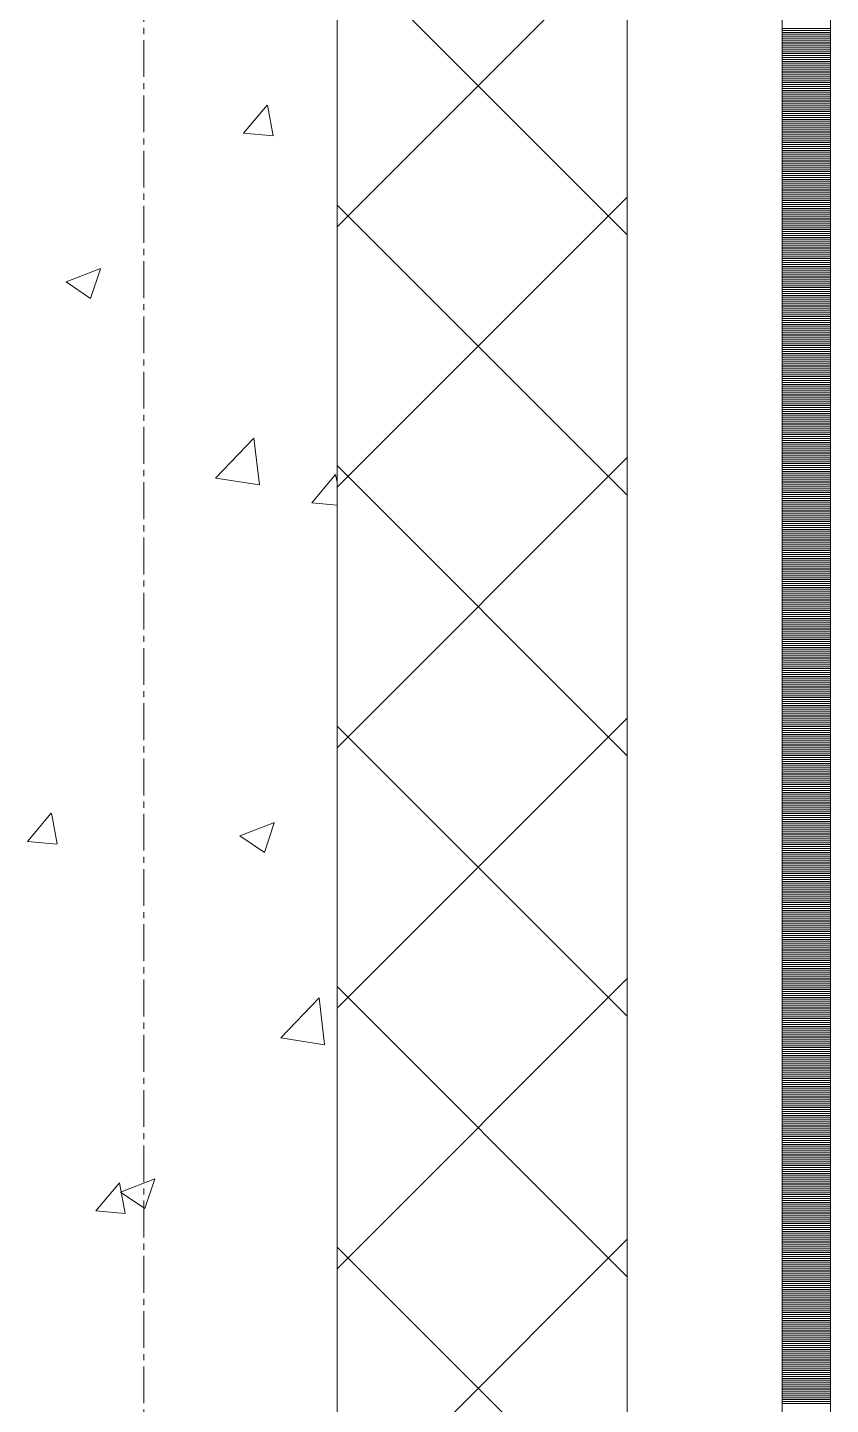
# Model space of a CAD drawing. Header units: millimetres. Extents: x 470010 to 1231400, y -134005 to 421770.
# Drawn here: x 529044 to 529460, y -78148 to -77436 of the extents above; entities that cross this region are included whole.
import ezdxf

# ---------------------------------------------------------------- set-up
doc = ezdxf.new("R2010")
doc.units = ezdxf.units.MM
doc.linetypes.add('CENTER2', pattern=[28.575, 19.05, -3.175, 3.175, -3.175])
doc.layers.add('АР_Оси_РД_100', color=7, linetype='Continuous', lineweight=0, true_color=0x525252)
for name, color, linetype, lineweight in [('АР_Стены ПЕНОблок', 52, 'Continuous', 20), ('АР_Тонкая', 254, 'Continuous', 5), ('АР_Утеплитель', 31, 'Continuous', 0), ('АР_Штриховка', 8, 'Continuous', 0)]:
    doc.layers.add(name, color=color, linetype=linetype, lineweight=lineweight)

msp = doc.modelspace()

# ---------------------------------------------------------------- linework, layer by layer
at = {"layer": 'АР_Оси_РД_100', "linetype": 'CENTER2'}
msp.add_line((529104.533, -97435.876), (529104.533, -61707.197), dxfattribs=at)
at = {"layer": 'АР_Стены ПЕНОблок', "color": 18, "linetype": 'Continuous', "lineweight": 20, "true_color": 0x000000}
msp.add_line((529204.532, -81935.876), (529204.532, -71735.876), dxfattribs=at)
at = {"layer": 'АР_Тонкая', "color": 18, "linetype": 'Continuous', "lineweight": 5, "true_color": 0x000000}
for p, q in [((529354.532, -71735.876), (529354.532, -81935.876)), ((529434.532, -81935.876), (529434.532, -71735.876)), ((529434.532, -71735.876), (529434.532, -81935.876)), ((529459.532, -81935.876), (529459.532, -71735.876))]:
    msp.add_line(p, q, dxfattribs=at)
at = {"layer": 'АР_Утеплитель', "color": 18, "linetype": 'Continuous', "lineweight": 0, "true_color": 0x000000}
for p, q in [((529204.532, -71735.876), (529204.532, -81935.876)), ((529354.532, -81935.876), (529354.532, -71735.876))]:
    msp.add_line(p, q, dxfattribs=at)
at = {"layer": 'АР_Штриховка', "color": 18, "linetype": 'Continuous', "lineweight": 0, "true_color": 0x000000}
for p, q in [((529204.532, -77539.358), (529354.532, -77389.358)), ((529354.532, -77543.501), (529204.532, -77393.501)), ((529434.532, -77436.876), (529459.532, -77436.876)), ((529434.532, -77437.876), (529459.532, -77437.876)), ((529434.532, -77438.876), (529459.532, -77438.876)), ((529434.532, -77439.876), (529459.532, -77439.876)), ((529434.532, -77440.876), (529459.532, -77440.876)), ((529434.532, -77441.876), (529459.532, -77441.876)), ((529434.532, -77442.876), (529459.532, -77442.876)), ((529434.532, -77443.876), (529459.532, -77443.876)), ((529434.532, -77444.876), (529459.532, -77444.876)), ((529434.532, -77445.876), (529459.532, -77445.876)), ((529434.532, -77446.876), (529459.532, -77446.876)), ((529434.532, -77447.876), (529459.532, -77447.876)), ((529434.532, -77448.876), (529459.532, -77448.876)), ((529434.532, -77449.876), (529459.532, -77449.876)), ((529434.532, -77450.876), (529459.532, -77450.876)), ((529434.532, -77451.876), (529459.532, -77451.876)), ((529434.532, -77452.876), (529459.532, -77452.876)), ((529434.532, -77453.876), (529459.532, -77453.876)), ((529434.532, -77454.876), (529459.532, -77454.876)), ((529434.532, -77455.876), (529459.532, -77455.876)), ((529434.532, -77456.876), (529459.532, -77456.876)), ((529434.532, -77457.876), (529459.532, -77457.876)), ((529434.532, -77458.876), (529459.532, -77458.876)), ((529434.532, -77459.876), (529459.532, -77459.876)), ((529434.532, -77460.876), (529459.532, -77460.876)), ((529434.532, -77461.876), (529459.532, -77461.876)), ((529434.532, -77462.876), (529459.532, -77462.876)), ((529434.532, -77463.876), (529459.532, -77463.876)), ((529434.532, -77464.876), (529459.532, -77464.876)), ((529434.532, -77465.876), (529459.532, -77465.876)), ((529434.532, -77466.876), (529459.532, -77466.876)), ((529434.532, -77467.876), (529459.532, -77467.876)), ((529434.532, -77468.876), (529459.532, -77468.876)), ((529434.532, -77469.876), (529459.532, -77469.876)), ((529434.532, -77470.876), (529459.532, -77470.876)), ((529434.532, -77471.876), (529459.532, -77471.876)), ((529156.196, -77491.069), (529168.441, -77476.475)), ((529171.454, -77492.384), (529168.517, -77476.463)), ((529434.532, -77472.876), (529459.532, -77472.876)), ((529434.532, -77473.876), (529459.532, -77473.876)), ((529434.532, -77474.876), (529459.532, -77474.876)), ((529434.532, -77475.876), (529459.532, -77475.876)), ((529434.532, -77476.876), (529459.532, -77476.876)), ((529434.532, -77477.876), (529459.532, -77477.876)), ((529434.532, -77478.876), (529459.532, -77478.876)), ((529434.532, -77479.876), (529459.532, -77479.876)), ((529434.532, -77480.876), (529459.532, -77480.876)), ((529434.532, -77481.876), (529459.532, -77481.876)), ((529434.532, -77482.876), (529459.532, -77482.876)), ((529434.532, -77483.876), (529459.532, -77483.876)), ((529434.532, -77484.876), (529459.532, -77484.876)), ((529434.532, -77485.876), (529459.532, -77485.876)), ((529434.532, -77486.876), (529459.532, -77486.876)), ((529156.196, -77491.07), (529171.378, -77492.398)), ((529434.532, -77487.876), (529459.532, -77487.876)), ((529434.532, -77488.876), (529459.532, -77488.876)), ((529434.532, -77489.876), (529459.532, -77489.876)), ((529434.532, -77490.876), (529459.532, -77490.876)), ((529434.532, -77491.876), (529459.532, -77491.876)), ((529434.532, -77492.876), (529459.532, -77492.876)), ((529434.532, -77493.876), (529459.532, -77493.876)), ((529434.532, -77494.876), (529459.532, -77494.876)), ((529434.532, -77495.876), (529459.532, -77495.876)), ((529434.532, -77496.876), (529459.532, -77496.876)), ((529434.532, -77497.876), (529459.532, -77497.876)), ((529434.532, -77498.876), (529459.532, -77498.876)), ((529434.532, -77499.876), (529459.532, -77499.876)), ((529434.532, -77500.876), (529459.532, -77500.876)), ((529434.532, -77501.876), (529459.532, -77501.876)), ((529434.532, -77502.876), (529459.532, -77502.876)), ((529434.532, -77503.876), (529459.532, -77503.876)), ((529434.532, -77504.876), (529459.532, -77504.876)), ((529434.532, -77505.876), (529459.532, -77505.876)), ((529434.532, -77506.876), (529459.532, -77506.876)), ((529434.532, -77507.876), (529459.532, -77507.876)), ((529434.532, -77508.876), (529459.532, -77508.876)), ((529434.532, -77509.876), (529459.532, -77509.876)), ((529434.532, -77510.876), (529459.532, -77510.876)), ((529434.532, -77511.876), (529459.532, -77511.876)), ((529434.532, -77512.876), (529459.532, -77512.876)), ((529434.532, -77513.876), (529459.532, -77513.876)), ((529434.532, -77514.876), (529459.532, -77514.876)), ((529434.532, -77515.876), (529459.532, -77515.876)), ((529434.532, -77516.876), (529459.532, -77516.876)), ((529434.532, -77517.876), (529459.532, -77517.876)), ((529434.532, -77518.876), (529459.532, -77518.876)), ((529434.532, -77519.876), (529459.532, -77519.876)), ((529434.532, -77520.876), (529459.532, -77520.876)), ((529434.532, -77521.876), (529459.532, -77521.876)), ((529204.532, -77674.061), (529354.532, -77524.061)), ((529354.532, -77678.205), (529204.532, -77528.205)), ((529434.532, -77522.876), (529459.532, -77522.876)), ((529434.532, -77523.876), (529459.532, -77523.876)), ((529434.532, -77524.876), (529459.532, -77524.876)), ((529434.532, -77525.876), (529459.532, -77525.876)), ((529434.532, -77526.876), (529459.532, -77526.876)), ((529434.532, -77527.876), (529459.532, -77527.876)), ((529434.532, -77528.876), (529459.532, -77528.876)), ((529434.532, -77529.876), (529459.532, -77529.876)), ((529434.532, -77530.876), (529459.532, -77530.876)), ((529434.532, -77531.876), (529459.532, -77531.876)), ((529434.532, -77532.876), (529459.532, -77532.876)), ((529434.532, -77533.876), (529459.532, -77533.876)), ((529434.532, -77534.876), (529459.532, -77534.876)), ((529434.532, -77535.876), (529459.532, -77535.876)), ((529434.532, -77536.876), (529459.532, -77536.876)), ((529434.532, -77537.876), (529459.532, -77537.876)), ((529434.532, -77538.876), (529459.532, -77538.876)), ((529434.532, -77539.876), (529459.532, -77539.876)), ((529434.532, -77540.876), (529459.532, -77540.876)), ((529434.532, -77541.876), (529459.532, -77541.876)), ((529434.532, -77542.876), (529459.532, -77542.876)), ((529434.532, -77543.876), (529459.532, -77543.876)), ((529434.532, -77544.876), (529459.532, -77544.876)), ((529434.532, -77545.876), (529459.532, -77545.876)), ((529434.532, -77546.876), (529459.532, -77546.876)), ((529434.532, -77547.876), (529459.532, -77547.876)), ((529434.532, -77548.876), (529459.532, -77548.876)), ((529434.532, -77549.876), (529459.532, -77549.876)), ((529434.532, -77550.876), (529459.532, -77550.876)), ((529434.532, -77551.876), (529459.532, -77551.876)), ((529434.532, -77552.876), (529459.532, -77552.876)), ((529434.532, -77553.876), (529459.532, -77553.876)), ((529434.532, -77554.876), (529459.532, -77554.876)), ((529434.532, -77555.876), (529459.532, -77555.876)), ((529434.532, -77556.876), (529459.532, -77556.876)), ((529434.532, -77557.876), (529459.532, -77557.876)), ((529064.476, -77567.882), (529082.261, -77561.055)), ((529077.095, -77576.45), (529082.245, -77561.101)), ((529434.532, -77558.876), (529459.532, -77558.876)), ((529434.532, -77559.876), (529459.532, -77559.876)), ((529434.532, -77560.876), (529459.532, -77560.876)), ((529434.532, -77561.876), (529459.532, -77561.876)), ((529434.532, -77562.876), (529459.532, -77562.876)), ((529434.532, -77563.876), (529459.532, -77563.876)), ((529434.532, -77564.876), (529459.532, -77564.876)), ((529064.456, -77567.926), (529077.09, -77576.448)), ((529434.532, -77565.876), (529459.532, -77565.876)), ((529434.532, -77566.876), (529459.532, -77566.876)), ((529434.532, -77567.876), (529459.532, -77567.876)), ((529434.532, -77568.876), (529459.532, -77568.876)), ((529434.532, -77569.876), (529459.532, -77569.876)), ((529434.532, -77570.876), (529459.532, -77570.876)), ((529434.532, -77571.876), (529459.532, -77571.876)), ((529434.532, -77572.876), (529459.532, -77572.876)), ((529434.532, -77573.876), (529459.532, -77573.876)), ((529434.532, -77574.876), (529459.532, -77574.876)), ((529434.532, -77575.876), (529459.532, -77575.876)), ((529434.532, -77576.876), (529459.532, -77576.876)), ((529434.532, -77577.876), (529459.532, -77577.876)), ((529434.532, -77578.876), (529459.532, -77578.876)), ((529434.532, -77579.876), (529459.532, -77579.876)), ((529434.532, -77580.876), (529459.532, -77580.876)), ((529434.532, -77581.876), (529459.532, -77581.876)), ((529434.532, -77582.876), (529459.532, -77582.876)), ((529434.532, -77583.876), (529459.532, -77583.876)), ((529434.532, -77584.876), (529459.532, -77584.876)), ((529434.532, -77585.876), (529459.532, -77585.876)), ((529434.532, -77586.876), (529459.532, -77586.876)), ((529434.532, -77587.876), (529459.532, -77587.876)), ((529434.532, -77588.876), (529459.532, -77588.876)), ((529434.532, -77589.876), (529459.532, -77589.876)), ((529434.532, -77590.876), (529459.532, -77590.876)), ((529434.532, -77591.876), (529459.532, -77591.876)), ((529434.532, -77592.876), (529459.532, -77592.876)), ((529434.532, -77593.876), (529459.532, -77593.876)), ((529434.532, -77594.876), (529459.532, -77594.876)), ((529434.532, -77595.876), (529459.532, -77595.876)), ((529434.532, -77596.876), (529459.532, -77596.876)), ((529434.532, -77597.876), (529459.532, -77597.876)), ((529434.532, -77598.876), (529459.532, -77598.876)), ((529434.532, -77599.876), (529459.532, -77599.876)), ((529434.532, -77600.876), (529459.532, -77600.876)), ((529434.532, -77601.876), (529459.532, -77601.876)), ((529434.532, -77602.876), (529459.532, -77602.876)), ((529434.532, -77603.876), (529459.532, -77603.876)), ((529434.532, -77604.876), (529459.532, -77604.876)), ((529434.532, -77605.876), (529459.532, -77605.876)), ((529434.532, -77606.876), (529459.532, -77606.876)), ((529434.532, -77607.876), (529459.532, -77607.876)), ((529434.532, -77608.876), (529459.532, -77608.876)), ((529434.532, -77609.876), (529459.532, -77609.876)), ((529434.532, -77610.876), (529459.532, -77610.876)), ((529434.532, -77611.876), (529459.532, -77611.876)), ((529434.532, -77612.876), (529459.532, -77612.876)), ((529434.532, -77613.876), (529459.532, -77613.876)), ((529434.532, -77614.876), (529459.532, -77614.876)), ((529434.532, -77615.876), (529459.532, -77615.876)), ((529434.532, -77616.876), (529459.532, -77616.876)), ((529434.532, -77617.876), (529459.532, -77617.876)), ((529434.532, -77618.876), (529459.532, -77618.876)), ((529434.532, -77619.876), (529459.532, -77619.876)), ((529434.532, -77620.876), (529459.532, -77620.876)), ((529434.532, -77621.876), (529459.532, -77621.876)), ((529434.532, -77622.876), (529459.532, -77622.876)), ((529434.532, -77623.876), (529459.532, -77623.876)), ((529434.532, -77624.876), (529459.532, -77624.876)), ((529434.532, -77625.876), (529459.532, -77625.876)), ((529434.532, -77626.876), (529459.532, -77626.876)), ((529434.532, -77627.876), (529459.532, -77627.876)), ((529434.532, -77628.876), (529459.532, -77628.876)), ((529434.532, -77629.876), (529459.532, -77629.876)), ((529434.532, -77630.876), (529459.532, -77630.876)), ((529434.532, -77631.876), (529459.532, -77631.876)), ((529434.532, -77632.876), (529459.532, -77632.876)), ((529434.532, -77633.876), (529459.532, -77633.876)), ((529434.532, -77634.876), (529459.532, -77634.876)), ((529434.532, -77635.876), (529459.532, -77635.876)), ((529434.532, -77636.876), (529459.532, -77636.876)), ((529434.532, -77637.876), (529459.532, -77637.876)), ((529434.532, -77638.876), (529459.532, -77638.876)), ((529434.532, -77639.876), (529459.532, -77639.876)), ((529434.532, -77640.876), (529459.532, -77640.876)), ((529434.532, -77641.876), (529459.532, -77641.876)), ((529434.532, -77642.876), (529459.532, -77642.876)), ((529141.731, -77669.339), (529161.514, -77648.72)), ((529164.342, -77672.84), (529161.536, -77648.717)), ((529434.532, -77643.876), (529459.532, -77643.876)), ((529434.532, -77644.876), (529459.532, -77644.876)), ((529434.532, -77645.876), (529459.532, -77645.876)), ((529434.532, -77646.876), (529459.532, -77646.876)), ((529434.532, -77647.876), (529459.532, -77647.876)), ((529434.532, -77648.876), (529459.532, -77648.876)), ((529434.532, -77649.876), (529459.532, -77649.876)), ((529434.532, -77650.876), (529459.532, -77650.876)), ((529434.532, -77651.876), (529459.532, -77651.876)), ((529434.532, -77652.876), (529459.532, -77652.876)), ((529434.532, -77653.876), (529459.532, -77653.876)), ((529434.532, -77654.876), (529459.532, -77654.876)), ((529434.532, -77655.876), (529459.532, -77655.876)), ((529434.532, -77656.876), (529459.532, -77656.876)), ((529204.532, -77808.765), (529354.532, -77658.765)), ((529354.532, -77812.909), (529204.532, -77662.909)), ((529434.532, -77657.876), (529459.532, -77657.876)), ((529434.532, -77658.876), (529459.532, -77658.876)), ((529434.532, -77659.876), (529459.532, -77659.876)), ((529434.532, -77660.876), (529459.532, -77660.876)), ((529434.532, -77661.876), (529459.532, -77661.876)), ((529434.532, -77662.876), (529459.532, -77662.876)), ((529434.532, -77663.876), (529459.532, -77663.876)), ((529434.532, -77664.876), (529459.532, -77664.876)), ((529141.747, -77669.372), (529164.337, -77672.876)), ((529191.439, -77682.125), (529203.684, -77667.532)), ((529204.532, -77671.708), (529203.76, -77667.52)), ((529434.532, -77665.876), (529459.532, -77665.876)), ((529434.532, -77666.876), (529459.532, -77666.876)), ((529434.532, -77667.876), (529459.532, -77667.876)), ((529434.532, -77668.876), (529459.532, -77668.876)), ((529434.532, -77669.876), (529459.532, -77669.876)), ((529434.532, -77670.876), (529459.532, -77670.876)), ((529434.532, -77671.876), (529459.532, -77671.876)), ((529434.532, -77672.876), (529459.532, -77672.876)), ((529434.532, -77673.876), (529459.532, -77673.876)), ((529434.532, -77674.876), (529459.532, -77674.876)), ((529434.532, -77675.876), (529459.532, -77675.876)), ((529434.532, -77676.876), (529459.532, -77676.876)), ((529434.532, -77677.876), (529459.532, -77677.876)), ((529434.532, -77678.876), (529459.532, -77678.876)), ((529191.439, -77682.127), (529204.532, -77683.272)), ((529434.532, -77679.876), (529459.532, -77679.876)), ((529434.532, -77680.876), (529459.532, -77680.876)), ((529434.532, -77681.876), (529459.532, -77681.876)), ((529434.532, -77682.876), (529459.532, -77682.876)), ((529434.532, -77683.876), (529459.532, -77683.876)), ((529434.532, -77684.876), (529459.532, -77684.876)), ((529434.532, -77685.876), (529459.532, -77685.876)), ((529434.532, -77686.876), (529459.532, -77686.876)), ((529434.532, -77687.876), (529459.532, -77687.876)), ((529434.532, -77688.876), (529459.532, -77688.876)), ((529434.532, -77689.876), (529459.532, -77689.876)), ((529434.532, -77690.876), (529459.532, -77690.876)), ((529434.532, -77691.876), (529459.532, -77691.876)), ((529434.532, -77692.876), (529459.532, -77692.876)), ((529434.532, -77693.876), (529459.532, -77693.876)), ((529434.532, -77694.876), (529459.532, -77694.876)), ((529434.532, -77695.876), (529459.532, -77695.876)), ((529434.532, -77696.876), (529459.532, -77696.876)), ((529434.532, -77697.876), (529459.532, -77697.876)), ((529434.532, -77698.876), (529459.532, -77698.876)), ((529434.532, -77699.876), (529459.532, -77699.876)), ((529434.532, -77700.876), (529459.532, -77700.876)), ((529434.532, -77701.876), (529459.532, -77701.876)), ((529434.532, -77702.876), (529459.532, -77702.876)), ((529434.532, -77703.876), (529459.532, -77703.876)), ((529434.532, -77704.876), (529459.532, -77704.876)), ((529434.532, -77705.876), (529459.532, -77705.876)), ((529434.532, -77706.876), (529459.532, -77706.876)), ((529434.532, -77707.876), (529459.532, -77707.876)), ((529434.532, -77708.876), (529459.532, -77708.876)), ((529434.532, -77709.876), (529459.532, -77709.876)), ((529434.532, -77710.876), (529459.532, -77710.876)), ((529434.532, -77711.876), (529459.532, -77711.876)), ((529434.532, -77712.876), (529459.532, -77712.876)), ((529434.532, -77713.876), (529459.532, -77713.876)), ((529434.532, -77714.876), (529459.532, -77714.876)), ((529434.532, -77715.876), (529459.532, -77715.876)), ((529434.532, -77716.876), (529459.532, -77716.876)), ((529434.532, -77717.876), (529459.532, -77717.876)), ((529434.532, -77718.876), (529459.532, -77718.876)), ((529434.532, -77719.876), (529459.532, -77719.876)), ((529434.532, -77720.876), (529459.532, -77720.876)), ((529434.532, -77721.876), (529459.532, -77721.876)), ((529434.532, -77722.876), (529459.532, -77722.876)), ((529434.532, -77723.876), (529459.532, -77723.876)), ((529434.532, -77724.876), (529459.532, -77724.876)), ((529434.532, -77725.876), (529459.532, -77725.876)), ((529434.532, -77726.876), (529459.532, -77726.876)), ((529434.532, -77727.876), (529459.532, -77727.876)), ((529434.532, -77728.876), (529459.532, -77728.876)), ((529434.532, -77729.876), (529459.532, -77729.876)), ((529434.532, -77730.876), (529459.532, -77730.876)), ((529434.532, -77731.876), (529459.532, -77731.876)), ((529434.532, -77732.876), (529459.532, -77732.876)), ((529434.532, -77733.876), (529459.532, -77733.876)), ((529434.532, -77734.876), (529459.532, -77734.876)), ((529434.532, -77735.876), (529459.532, -77735.876)), ((529434.532, -77736.876), (529459.532, -77736.876)), ((529434.532, -77737.876), (529459.532, -77737.876)), ((529434.532, -77738.876), (529459.532, -77738.876)), ((529434.532, -77739.876), (529459.532, -77739.876)), ((529434.532, -77740.876), (529459.532, -77740.876)), ((529434.532, -77741.876), (529459.532, -77741.876)), ((529434.532, -77742.876), (529459.532, -77742.876)), ((529434.532, -77743.876), (529459.532, -77743.876)), ((529434.532, -77744.876), (529459.532, -77744.876)), ((529434.532, -77745.876), (529459.532, -77745.876)), ((529434.532, -77746.876), (529459.532, -77746.876)), ((529434.532, -77747.876), (529459.532, -77747.876)), ((529434.532, -77748.876), (529459.532, -77748.876)), ((529434.532, -77749.876), (529459.532, -77749.876)), ((529434.532, -77750.876), (529459.532, -77750.876)), ((529434.532, -77751.876), (529459.532, -77751.876)), ((529434.532, -77752.876), (529459.532, -77752.876)), ((529434.532, -77753.876), (529459.532, -77753.876)), ((529434.532, -77754.876), (529459.532, -77754.876)), ((529434.532, -77755.876), (529459.532, -77755.876)), ((529434.532, -77756.876), (529459.532, -77756.876)), ((529434.532, -77757.876), (529459.532, -77757.876)), ((529434.532, -77758.876), (529459.532, -77758.876)), ((529434.532, -77759.876), (529459.532, -77759.876)), ((529434.532, -77760.876), (529459.532, -77760.876)), ((529434.532, -77761.876), (529459.532, -77761.876)), ((529434.532, -77762.876), (529459.532, -77762.876)), ((529434.532, -77763.876), (529459.532, -77763.876)), ((529434.532, -77764.876), (529459.532, -77764.876)), ((529434.532, -77765.876), (529459.532, -77765.876)), ((529434.532, -77766.876), (529459.532, -77766.876)), ((529434.532, -77767.876), (529459.532, -77767.876)), ((529434.532, -77768.876), (529459.532, -77768.876)), ((529434.532, -77769.876), (529459.532, -77769.876)), ((529434.532, -77770.876), (529459.532, -77770.876)), ((529434.532, -77771.876), (529459.532, -77771.876)), ((529434.532, -77772.876), (529459.532, -77772.876)), ((529434.532, -77773.876), (529459.532, -77773.876)), ((529434.532, -77774.876), (529459.532, -77774.876)), ((529434.532, -77775.876), (529459.532, -77775.876)), ((529434.532, -77776.876), (529459.532, -77776.876)), ((529434.532, -77777.876), (529459.532, -77777.876)), ((529434.532, -77778.876), (529459.532, -77778.876)), ((529434.532, -77779.876), (529459.532, -77779.876)), ((529434.532, -77780.876), (529459.532, -77780.876)), ((529434.532, -77781.876), (529459.532, -77781.876)), ((529434.532, -77782.876), (529459.532, -77782.876)), ((529434.532, -77783.876), (529459.532, -77783.876)), ((529434.532, -77784.876), (529459.532, -77784.876)), ((529434.532, -77785.876), (529459.532, -77785.876)), ((529434.532, -77786.876), (529459.532, -77786.876)), ((529434.532, -77787.876), (529459.532, -77787.876)), ((529434.532, -77788.876), (529459.532, -77788.876)), ((529434.532, -77789.876), (529459.532, -77789.876)), ((529434.532, -77790.876), (529459.532, -77790.876)), ((529434.532, -77791.876), (529459.532, -77791.876)), ((529434.532, -77792.876), (529459.532, -77792.876)), ((529204.532, -77943.469), (529354.532, -77793.469)), ((529354.532, -77947.613), (529204.532, -77797.613)), ((529434.532, -77793.876), (529459.532, -77793.876)), ((529434.532, -77794.876), (529459.532, -77794.876)), ((529434.532, -77795.876), (529459.532, -77795.876)), ((529434.532, -77796.876), (529459.532, -77796.876)), ((529434.532, -77797.876), (529459.532, -77797.876)), ((529434.532, -77798.876), (529459.532, -77798.876)), ((529434.532, -77799.876), (529459.532, -77799.876)), ((529434.532, -77800.876), (529459.532, -77800.876)), ((529434.532, -77801.876), (529459.532, -77801.876)), ((529434.532, -77802.876), (529459.532, -77802.876)), ((529434.532, -77803.876), (529459.532, -77803.876)), ((529434.532, -77804.876), (529459.532, -77804.876)), ((529434.532, -77805.876), (529459.532, -77805.876)), ((529434.532, -77806.876), (529459.532, -77806.876)), ((529434.532, -77807.876), (529459.532, -77807.876)), ((529434.532, -77808.876), (529459.532, -77808.876)), ((529434.532, -77809.876), (529459.532, -77809.876)), ((529434.532, -77810.876), (529459.532, -77810.876)), ((529434.532, -77811.876), (529459.532, -77811.876)), ((529434.532, -77812.876), (529459.532, -77812.876)), ((529434.532, -77813.876), (529459.532, -77813.876)), ((529434.532, -77814.876), (529459.532, -77814.876)), ((529434.532, -77815.876), (529459.532, -77815.876)), ((529434.532, -77816.876), (529459.532, -77816.876)), ((529434.532, -77817.876), (529459.532, -77817.876)), ((529434.532, -77818.876), (529459.532, -77818.876)), ((529434.532, -77819.876), (529459.532, -77819.876)), ((529434.532, -77820.876), (529459.532, -77820.876)), ((529434.532, -77821.876), (529459.532, -77821.876)), ((529434.532, -77822.876), (529459.532, -77822.876)), ((529434.532, -77823.876), (529459.532, -77823.876)), ((529434.532, -77824.876), (529459.532, -77824.876)), ((529434.532, -77825.876), (529459.532, -77825.876)), ((529434.532, -77826.876), (529459.532, -77826.876)), ((529434.532, -77827.876), (529459.532, -77827.876)), ((529434.532, -77828.876), (529459.532, -77828.876)), ((529434.532, -77829.876), (529459.532, -77829.876)), ((529434.532, -77830.876), (529459.532, -77830.876)), ((529434.532, -77831.876), (529459.532, -77831.876)), ((529434.532, -77832.876), (529459.532, -77832.876)), ((529434.532, -77833.876), (529459.532, -77833.876)), ((529434.532, -77834.876), (529459.532, -77834.876)), ((529044.498, -77857.243), (529056.743, -77842.65)), ((529059.755, -77858.559), (529056.819, -77842.637)), ((529434.532, -77835.876), (529459.532, -77835.876)), ((529434.532, -77836.876), (529459.532, -77836.876)), ((529434.532, -77837.876), (529459.532, -77837.876)), ((529434.532, -77838.876), (529459.532, -77838.876)), ((529434.532, -77839.876), (529459.532, -77839.876)), ((529434.532, -77840.876), (529459.532, -77840.876)), ((529434.532, -77841.876), (529459.532, -77841.876)), ((529434.532, -77842.876), (529459.532, -77842.876)), ((529154.288, -77854.335), (529172.073, -77847.508)), ((529166.907, -77862.903), (529172.057, -77847.554)), ((529434.532, -77843.876), (529459.532, -77843.876)), ((529434.532, -77844.876), (529459.532, -77844.876)), ((529434.532, -77845.876), (529459.532, -77845.876)), ((529434.532, -77846.876), (529459.532, -77846.876)), ((529434.532, -77847.876), (529459.532, -77847.876)), ((529434.532, -77848.876), (529459.532, -77848.876)), ((529434.532, -77849.876), (529459.532, -77849.876)), ((529154.268, -77854.38), (529166.903, -77862.902)), ((529434.532, -77850.876), (529459.532, -77850.876)), ((529434.532, -77851.876), (529459.532, -77851.876)), ((529434.532, -77852.876), (529459.532, -77852.876)), ((529434.532, -77853.876), (529459.532, -77853.876)), ((529434.532, -77854.876), (529459.532, -77854.876)), ((529434.532, -77855.876), (529459.532, -77855.876)), ((529434.532, -77856.876), (529459.532, -77856.876)), ((529044.498, -77857.245), (529059.68, -77858.573)), ((529434.532, -77857.876), (529459.532, -77857.876)), ((529434.532, -77858.876), (529459.532, -77858.876)), ((529434.532, -77859.876), (529459.532, -77859.876)), ((529434.532, -77860.876), (529459.532, -77860.876)), ((529434.532, -77861.876), (529459.532, -77861.876)), ((529434.532, -77862.876), (529459.532, -77862.876)), ((529434.532, -77863.876), (529459.532, -77863.876)), ((529434.532, -77864.876), (529459.532, -77864.876)), ((529434.532, -77865.876), (529459.532, -77865.876)), ((529434.532, -77866.876), (529459.532, -77866.876)), ((529434.532, -77867.876), (529459.532, -77867.876)), ((529434.532, -77868.876), (529459.532, -77868.876)), ((529434.532, -77869.876), (529459.532, -77869.876)), ((529434.532, -77870.876), (529459.532, -77870.876)), ((529434.532, -77871.876), (529459.532, -77871.876)), ((529434.532, -77872.876), (529459.532, -77872.876)), ((529434.532, -77873.876), (529459.532, -77873.876)), ((529434.532, -77874.876), (529459.532, -77874.876)), ((529434.532, -77875.876), (529459.532, -77875.876)), ((529434.532, -77876.876), (529459.532, -77876.876)), ((529434.532, -77877.876), (529459.532, -77877.876)), ((529434.532, -77878.876), (529459.532, -77878.876)), ((529434.532, -77879.876), (529459.532, -77879.876)), ((529434.532, -77880.876), (529459.532, -77880.876)), ((529434.532, -77881.876), (529459.532, -77881.876)), ((529434.532, -77882.876), (529459.532, -77882.876)), ((529434.532, -77883.876), (529459.532, -77883.876)), ((529434.532, -77884.876), (529459.532, -77884.876)), ((529434.532, -77885.876), (529459.532, -77885.876)), ((529434.532, -77886.876), (529459.532, -77886.876)), ((529434.532, -77887.876), (529459.532, -77887.876)), ((529434.532, -77888.876), (529459.532, -77888.876)), ((529434.532, -77889.876), (529459.532, -77889.876)), ((529434.532, -77890.876), (529459.532, -77890.876)), ((529434.532, -77891.876), (529459.532, -77891.876)), ((529434.532, -77892.876), (529459.532, -77892.876)), ((529434.532, -77893.876), (529459.532, -77893.876)), ((529434.532, -77894.876), (529459.532, -77894.876)), ((529434.532, -77895.876), (529459.532, -77895.876)), ((529434.532, -77896.876), (529459.532, -77896.876)), ((529434.532, -77897.876), (529459.532, -77897.876)), ((529434.532, -77898.876), (529459.532, -77898.876)), ((529434.532, -77899.876), (529459.532, -77899.876)), ((529434.532, -77900.876), (529459.532, -77900.876)), ((529434.532, -77901.876), (529459.532, -77901.876)), ((529434.532, -77902.876), (529459.532, -77902.876)), ((529434.532, -77903.876), (529459.532, -77903.876)), ((529434.532, -77904.876), (529459.532, -77904.876)), ((529434.532, -77905.876), (529459.532, -77905.876)), ((529434.532, -77906.876), (529459.532, -77906.876)), ((529434.532, -77907.876), (529459.532, -77907.876)), ((529434.532, -77908.876), (529459.532, -77908.876)), ((529434.532, -77909.876), (529459.532, -77909.876)), ((529434.532, -77910.876), (529459.532, -77910.876)), ((529434.532, -77911.876), (529459.532, -77911.876)), ((529434.532, -77912.876), (529459.532, -77912.876)), ((529434.532, -77913.876), (529459.532, -77913.876)), ((529434.532, -77914.876), (529459.532, -77914.876)), ((529434.532, -77915.876), (529459.532, -77915.876)), ((529434.532, -77916.876), (529459.532, -77916.876)), ((529434.532, -77917.876), (529459.532, -77917.876)), ((529434.532, -77918.876), (529459.532, -77918.876)), ((529434.532, -77919.876), (529459.532, -77919.876)), ((529434.532, -77920.876), (529459.532, -77920.876)), ((529204.532, -78078.173), (529354.532, -77928.173)), ((529434.532, -77921.876), (529459.532, -77921.876)), ((529434.532, -77922.876), (529459.532, -77922.876)), ((529434.532, -77923.876), (529459.532, -77923.876)), ((529434.532, -77924.876), (529459.532, -77924.876)), ((529434.532, -77925.876), (529459.532, -77925.876)), ((529434.532, -77926.876), (529459.532, -77926.876)), ((529434.532, -77927.876), (529459.532, -77927.876)), ((529354.532, -78082.316), (529204.532, -77932.316)), ((529434.532, -77928.876), (529459.532, -77928.876)), ((529434.532, -77929.876), (529459.532, -77929.876)), ((529434.532, -77930.876), (529459.532, -77930.876)), ((529434.532, -77931.876), (529459.532, -77931.876)), ((529434.532, -77932.876), (529459.532, -77932.876)), ((529434.532, -77933.876), (529459.532, -77933.876)), ((529434.532, -77934.876), (529459.532, -77934.876)), ((529175.406, -77958.807), (529195.189, -77938.188)), ((529198.017, -77962.308), (529195.211, -77938.186)), ((529434.532, -77935.876), (529459.532, -77935.876)), ((529434.532, -77936.876), (529459.532, -77936.876)), ((529434.532, -77937.876), (529459.532, -77937.876)), ((529434.532, -77938.876), (529459.532, -77938.876)), ((529434.532, -77939.876), (529459.532, -77939.876)), ((529434.532, -77940.876), (529459.532, -77940.876)), ((529434.532, -77941.876), (529459.532, -77941.876)), ((529434.532, -77942.876), (529459.532, -77942.876)), ((529434.532, -77943.876), (529459.532, -77943.876)), ((529434.532, -77944.876), (529459.532, -77944.876)), ((529434.532, -77945.876), (529459.532, -77945.876)), ((529434.532, -77946.876), (529459.532, -77946.876)), ((529434.532, -77947.876), (529459.532, -77947.876)), ((529434.532, -77948.876), (529459.532, -77948.876)), ((529434.532, -77949.876), (529459.532, -77949.876)), ((529434.532, -77950.876), (529459.532, -77950.876)), ((529434.532, -77951.876), (529459.532, -77951.876)), ((529434.532, -77952.876), (529459.532, -77952.876)), ((529434.532, -77953.876), (529459.532, -77953.876)), ((529434.532, -77954.876), (529459.532, -77954.876)), ((529434.532, -77955.876), (529459.532, -77955.876)), ((529175.421, -77958.84), (529198.011, -77962.344)), ((529434.532, -77956.876), (529459.532, -77956.876)), ((529434.532, -77957.876), (529459.532, -77957.876)), ((529434.532, -77958.876), (529459.532, -77958.876)), ((529434.532, -77959.876), (529459.532, -77959.876)), ((529434.532, -77960.876), (529459.532, -77960.876)), ((529434.532, -77961.876), (529459.532, -77961.876)), ((529434.532, -77962.876), (529459.532, -77962.876)), ((529434.532, -77963.876), (529459.532, -77963.876)), ((529434.532, -77964.876), (529459.532, -77964.876)), ((529434.532, -77965.876), (529459.532, -77965.876)), ((529434.532, -77966.876), (529459.532, -77966.876)), ((529434.532, -77967.876), (529459.532, -77967.876)), ((529434.532, -77968.876), (529459.532, -77968.876)), ((529434.532, -77969.876), (529459.532, -77969.876)), ((529434.532, -77970.876), (529459.532, -77970.876)), ((529434.532, -77971.876), (529459.532, -77971.876)), ((529434.532, -77972.876), (529459.532, -77972.876)), ((529434.532, -77973.876), (529459.532, -77973.876)), ((529434.532, -77974.876), (529459.532, -77974.876)), ((529434.532, -77975.876), (529459.532, -77975.876)), ((529434.532, -77976.876), (529459.532, -77976.876)), ((529434.532, -77977.876), (529459.532, -77977.876)), ((529434.532, -77978.876), (529459.532, -77978.876)), ((529434.532, -77979.876), (529459.532, -77979.876)), ((529434.532, -77980.876), (529459.532, -77980.876)), ((529434.532, -77981.876), (529459.532, -77981.876)), ((529434.532, -77982.876), (529459.532, -77982.876)), ((529434.532, -77983.876), (529459.532, -77983.876)), ((529434.532, -77984.876), (529459.532, -77984.876)), ((529434.532, -77985.876), (529459.532, -77985.876)), ((529434.532, -77986.876), (529459.532, -77986.876)), ((529434.532, -77987.876), (529459.532, -77987.876)), ((529434.532, -77988.876), (529459.532, -77988.876)), ((529434.532, -77989.876), (529459.532, -77989.876)), ((529434.532, -77990.876), (529459.532, -77990.876)), ((529434.532, -77991.876), (529459.532, -77991.876)), ((529434.532, -77992.876), (529459.532, -77992.876)), ((529434.532, -77993.876), (529459.532, -77993.876)), ((529434.532, -77994.876), (529459.532, -77994.876)), ((529434.532, -77995.876), (529459.532, -77995.876)), ((529434.532, -77996.876), (529459.532, -77996.876)), ((529434.532, -77997.876), (529459.532, -77997.876)), ((529434.532, -77998.876), (529459.532, -77998.876)), ((529434.532, -77999.876), (529459.532, -77999.876)), ((529434.532, -78000.876), (529459.532, -78000.876)), ((529434.532, -78001.876), (529459.532, -78001.876)), ((529434.532, -78002.876), (529459.532, -78002.876)), ((529434.532, -78003.876), (529459.532, -78003.876)), ((529434.532, -78004.876), (529459.532, -78004.876)), ((529434.532, -78005.876), (529459.532, -78005.876)), ((529434.532, -78006.876), (529459.532, -78006.876)), ((529434.532, -78007.876), (529459.532, -78007.876)), ((529434.532, -78008.876), (529459.532, -78008.876)), ((529434.532, -78009.876), (529459.532, -78009.876)), ((529434.532, -78010.876), (529459.532, -78010.876)), ((529434.532, -78011.876), (529459.532, -78011.876)), ((529434.532, -78012.876), (529459.532, -78012.876)), ((529434.532, -78013.876), (529459.532, -78013.876)), ((529434.532, -78014.876), (529459.532, -78014.876)), ((529434.532, -78015.876), (529459.532, -78015.876)), ((529434.532, -78016.876), (529459.532, -78016.876)), ((529434.532, -78017.876), (529459.532, -78017.876)), ((529434.532, -78018.876), (529459.532, -78018.876)), ((529434.532, -78019.876), (529459.532, -78019.876)), ((529434.532, -78020.876), (529459.532, -78020.876)), ((529434.532, -78021.876), (529459.532, -78021.876)), ((529434.532, -78022.876), (529459.532, -78022.876)), ((529434.532, -78023.876), (529459.532, -78023.876)), ((529434.532, -78024.876), (529459.532, -78024.876)), ((529434.532, -78025.876), (529459.532, -78025.876)), ((529434.532, -78026.876), (529459.532, -78026.876)), ((529434.532, -78027.876), (529459.532, -78027.876)), ((529079.741, -78048.3), (529091.986, -78033.707)), ((529094.998, -78049.616), (529092.061, -78033.694)), ((529092.486, -78038.523), (529110.271, -78031.696)), ((529105.105, -78047.091), (529110.255, -78031.742)), ((529434.532, -78028.876), (529459.532, -78028.876)), ((529434.532, -78029.876), (529459.532, -78029.876)), ((529434.532, -78030.876), (529459.532, -78030.876)), ((529434.532, -78031.876), (529459.532, -78031.876)), ((529434.532, -78032.876), (529459.532, -78032.876)), ((529434.532, -78033.876), (529459.532, -78033.876)), ((529434.532, -78034.876), (529459.532, -78034.876)), ((529092.466, -78038.568), (529105.101, -78047.09)), ((529434.532, -78035.876), (529459.532, -78035.876)), ((529434.532, -78036.876), (529459.532, -78036.876)), ((529434.532, -78037.876), (529459.532, -78037.876)), ((529434.532, -78038.876), (529459.532, -78038.876)), ((529434.532, -78039.876), (529459.532, -78039.876)), ((529434.532, -78040.876), (529459.532, -78040.876)), ((529434.532, -78041.876), (529459.532, -78041.876)), ((529079.741, -78048.301), (529094.923, -78049.63)), ((529434.532, -78042.876), (529459.532, -78042.876)), ((529434.532, -78043.876), (529459.532, -78043.876)), ((529434.532, -78044.876), (529459.532, -78044.876)), ((529434.532, -78045.876), (529459.532, -78045.876)), ((529434.532, -78046.876), (529459.532, -78046.876)), ((529434.532, -78047.876), (529459.532, -78047.876)), ((529434.532, -78048.876), (529459.532, -78048.876)), ((529434.532, -78049.876), (529459.532, -78049.876)), ((529434.532, -78050.876), (529459.532, -78050.876)), ((529434.532, -78051.876), (529459.532, -78051.876)), ((529434.532, -78052.876), (529459.532, -78052.876)), ((529434.532, -78053.876), (529459.532, -78053.876)), ((529434.532, -78054.876), (529459.532, -78054.876)), ((529434.532, -78055.876), (529459.532, -78055.876)), ((529204.532, -78212.877), (529354.532, -78062.877)), ((529434.532, -78056.876), (529459.532, -78056.876)), ((529434.532, -78057.876), (529459.532, -78057.876)), ((529434.532, -78058.876), (529459.532, -78058.876)), ((529434.532, -78059.876), (529459.532, -78059.876)), ((529434.532, -78060.876), (529459.532, -78060.876)), ((529434.532, -78061.876), (529459.532, -78061.876)), ((529434.532, -78062.876), (529459.532, -78062.876)), ((529354.532, -78217.02), (529204.532, -78067.02)), ((529434.532, -78063.876), (529459.532, -78063.876)), ((529434.532, -78064.876), (529459.532, -78064.876)), ((529434.532, -78065.876), (529459.532, -78065.876)), ((529434.532, -78066.876), (529459.532, -78066.876)), ((529434.532, -78067.876), (529459.532, -78067.876)), ((529434.532, -78068.876), (529459.532, -78068.876)), ((529434.532, -78069.876), (529459.532, -78069.876)), ((529434.532, -78070.876), (529459.532, -78070.876)), ((529434.532, -78071.876), (529459.532, -78071.876)), ((529434.532, -78072.876), (529459.532, -78072.876)), ((529434.532, -78073.876), (529459.532, -78073.876)), ((529434.532, -78074.876), (529459.532, -78074.876)), ((529434.532, -78075.876), (529459.532, -78075.876)), ((529434.532, -78076.876), (529459.532, -78076.876)), ((529434.532, -78077.876), (529459.532, -78077.876)), ((529434.532, -78078.876), (529459.532, -78078.876)), ((529434.532, -78079.876), (529459.532, -78079.876)), ((529434.532, -78080.876), (529459.532, -78080.876)), ((529434.532, -78081.876), (529459.532, -78081.876)), ((529434.532, -78082.876), (529459.532, -78082.876)), ((529434.532, -78083.876), (529459.532, -78083.876)), ((529434.532, -78084.876), (529459.532, -78084.876)), ((529434.532, -78085.876), (529459.532, -78085.876)), ((529434.532, -78086.876), (529459.532, -78086.876)), ((529434.532, -78087.876), (529459.532, -78087.876)), ((529434.532, -78088.876), (529459.532, -78088.876)), ((529434.532, -78089.876), (529459.532, -78089.876)), ((529434.532, -78090.876), (529459.532, -78090.876)), ((529434.532, -78091.876), (529459.532, -78091.876)), ((529434.532, -78092.876), (529459.532, -78092.876)), ((529434.532, -78093.876), (529459.532, -78093.876)), ((529434.532, -78094.876), (529459.532, -78094.876)), ((529434.532, -78095.876), (529459.532, -78095.876)), ((529434.532, -78096.876), (529459.532, -78096.876)), ((529434.532, -78097.876), (529459.532, -78097.876)), ((529434.532, -78098.876), (529459.532, -78098.876)), ((529434.532, -78099.876), (529459.532, -78099.876)), ((529434.532, -78100.876), (529459.532, -78100.876)), ((529434.532, -78101.876), (529459.532, -78101.876)), ((529434.532, -78102.876), (529459.532, -78102.876)), ((529434.532, -78103.876), (529459.532, -78103.876)), ((529434.532, -78104.876), (529459.532, -78104.876)), ((529434.532, -78105.876), (529459.532, -78105.876)), ((529434.532, -78106.876), (529459.532, -78106.876)), ((529434.532, -78107.876), (529459.532, -78107.876)), ((529434.532, -78108.876), (529459.532, -78108.876)), ((529434.532, -78109.876), (529459.532, -78109.876)), ((529434.532, -78110.876), (529459.532, -78110.876)), ((529434.532, -78111.876), (529459.532, -78111.876)), ((529434.532, -78112.876), (529459.532, -78112.876)), ((529434.532, -78113.876), (529459.532, -78113.876)), ((529434.532, -78114.876), (529459.532, -78114.876)), ((529434.532, -78115.876), (529459.532, -78115.876)), ((529434.532, -78116.876), (529459.532, -78116.876)), ((529434.532, -78117.876), (529459.532, -78117.876)), ((529434.532, -78118.876), (529459.532, -78118.876)), ((529434.532, -78119.876), (529459.532, -78119.876)), ((529434.532, -78120.876), (529459.532, -78120.876)), ((529434.532, -78121.876), (529459.532, -78121.876)), ((529434.532, -78122.876), (529459.532, -78122.876)), ((529434.532, -78123.876), (529459.532, -78123.876)), ((529434.532, -78124.876), (529459.532, -78124.876)), ((529434.532, -78125.876), (529459.532, -78125.876)), ((529434.532, -78126.876), (529459.532, -78126.876)), ((529434.532, -78127.876), (529459.532, -78127.876)), ((529434.532, -78128.876), (529459.532, -78128.876)), ((529434.532, -78129.876), (529459.532, -78129.876)), ((529434.532, -78130.876), (529459.532, -78130.876)), ((529434.532, -78131.876), (529459.532, -78131.876)), ((529434.532, -78132.876), (529459.532, -78132.876)), ((529434.532, -78133.876), (529459.532, -78133.876)), ((529434.532, -78134.876), (529459.532, -78134.876)), ((529434.532, -78135.876), (529459.532, -78135.876)), ((529434.532, -78136.876), (529459.532, -78136.876)), ((529434.532, -78137.876), (529459.532, -78137.876)), ((529434.532, -78138.876), (529459.532, -78138.876)), ((529434.532, -78139.876), (529459.532, -78139.876)), ((529434.532, -78140.876), (529459.532, -78140.876)), ((529434.532, -78141.876), (529459.532, -78141.876)), ((529434.532, -78142.876), (529459.532, -78142.876)), ((529434.532, -78143.876), (529459.532, -78143.876)), ((529434.532, -78144.876), (529459.532, -78144.876)), ((529434.532, -78145.876), (529459.532, -78145.876)), ((529434.532, -78146.876), (529459.532, -78146.876)), ((529434.532, -78147.876), (529459.532, -78147.876))]:
    msp.add_line(p, q, dxfattribs=at)

doc.saveas('drawing.dxf')
